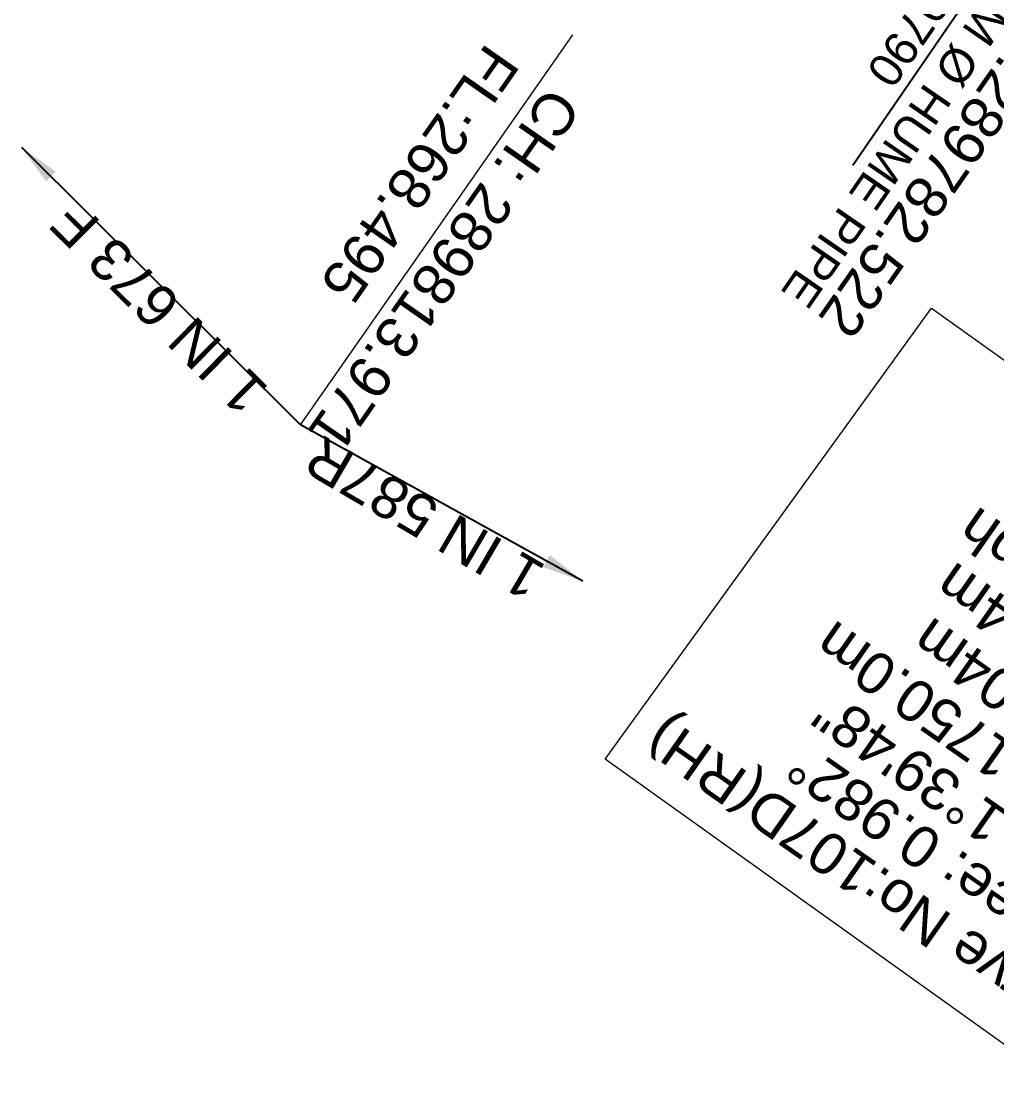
# Model space of a CAD drawing. Header units: metres. Extents: x 644418 to 1306172, y 3366650 to 6747308.
# Drawn here: x 652928.6 to 652987.1, y 3373603.4 to 3373667.5 of the extents above; entities that cross this region are included whole.
import ezdxf

# ---------------------------------------------------------------- set-up
doc = ezdxf.new("R2010")
doc.units = ezdxf.units.M
doc.header["$MEASUREMENT"] = 0
for name, color, linetype, lineweight in [('IR Proposed Curve_Details', 190, 'Continuous', 0), ('IR Proposed TPTC Chainages', 190, 'Continuous', 0), ('PROPOSED GRADES IN PLAN FOR CUT & CONNECTION', 190, 'Continuous', 0)]:
    doc.layers.add(name, color=color, linetype=linetype, lineweight=lineweight)
doc.styles.get("Standard").update_dxf_attribs({"font": 'arial.ttf'})
doc.styles.add('Style-Arial', font='arial.ttf')
doc.dimstyles.get("Standard").update_dxf_attribs({"dimtxt": 2.5, "dimasz": 2.5, "dimexe": 0.18, "dimexo": 0.0625, "dimgap": 0.09, "dimtad": 0, "dimtih": 1, "dimtoh": 1, "dimdec": 3, "dimzin": 0, "dimdsep": 46, "dimtxsty": 'Standard', "dimcen": 0.09, "dimclrd": 1, "dimclre": 1, "dimclrt": 1, "dimadec": 0, "dimazin": 0, "dimtfac": 1, "dimtdec": 3, "dimtofl": 0, "dimtmove": 0, "dimatfit": 3, "dimfxl": 1, "dimtolj": 1, "dimtzin": 0, "dimarcsym": 0})

msp = doc.modelspace()

# ---------------------------------------------------------------- linework, layer by layer
at = {"color": 6}
msp.add_line((653002.5624, 3373693.8506), (652978.504, 3373658.8291), dxfattribs=at)
at = {"layer": 'IR Proposed Curve_Details'}
msp.add_lwpolyline([(653010.2345, 3373630.9941), (652991.2983, 3373603.4237), (652963.6479, 3373623.1914), (652983.2266, 3373650.2772)], close=True, dxfattribs=at)
at = {"layer": 'PROPOSED GRADES IN PLAN FOR CUT & CONNECTION', "linetype": 'Continuous', "lineweight": 0}
msp.add_line((652962.3186, 3373633.8785), (652945.3813, 3373643.2745), dxfattribs=at)
msp.add_lwpolyline([(652945.3813, 3373643.2745), (652961.7072, 3373666.6838)], dxfattribs=at)

# ---------------------------------------------------------------- texts
at = {"color": 2, "insert": (652996.2515, 3373679.7335), "char_height": 2, "attachment_point": 1, "rotation": 235.385887}
msp.add_mtext_dynamic_manual_height_columns('{\\C6;PRO. 600MM %%C HUME PIPE AT IR KM 289790}', width=39.112174, gutter_width=1.25, heights=[0], dxfattribs=at)
at = {"layer": 'IR Proposed Curve_Details', "insert": (653009.0928, 3373630.8422), "char_height": 2.5, "attachment_point": 7, "rotation": 145, "line_spacing_factor": 0.84, "style": 'Style-Arial'}
msp.add_mtext('Curve No:107D(RH) \\PDegree: 0.982%%D\\PDelta:  1%%D39\'48"\\PRadius: 1750.0m\\PTTL: 25.404m\\PCCL: 50.804m\\PVmax: 30kmph\\PCa:0mm\\PCd: 7mm', dxfattribs=at)
at = {"layer": 'IR Proposed TPTC Chainages', "insert": (652998.6858, 3373679.5353), "char_height": 2.5, "attachment_point": 4, "rotation": 235.107575, "line_spacing_factor": 0.6, "style": 'Style-Arial'}
msp.add_mtext('TP1 AT CH:289782.522', dxfattribs=at)
at = {"layer": 'PROPOSED GRADES IN PLAN FOR CUT & CONNECTION', "linetype": 'Continuous', "lineweight": 0, "char_height": 2.5, "style": 'Style-Arial'}
for s, insert, attachment_point, rotation, line_spacing_factor in [('CH: {\\fArial|b0|i0|c0|p34;289813.971\\P}FL:268.495', (652959.4194, 3373664.2841), 4, 235.129944, 1.08), ('1 IN 673 F', (652943.581, 3373645.4509, -948.4462), 7, 135.257646, 0.84)]:
    msp.add_mtext(s, dxfattribs=dict(at, insert=insert, attachment_point=attachment_point, rotation=rotation, line_spacing_factor=line_spacing_factor))
at = {"layer": 'PROPOSED GRADES IN PLAN FOR CUT & CONNECTION', "linetype": 'Continuous', "lineweight": 0, "insert": (652960.2326, 3373634.7987), "char_height": 2.5, "width": 26.22658, "attachment_point": 7, "rotation": 149.641438, "line_spacing_factor": 0.84, "style": 'Style-Arial'}
msp.add_mtext('1 IN 587R', dxfattribs=at)

# ---------------------------------------------------------------- leaders
at = {"color": 2}
msp.add_leader([(652928.6262, 3373659.9374), (652945.3813, 3373643.2745)], dimstyle='Standard', override={"dimgap": 0.09, "dimtad": 0, "dimclrd": 190, "dimfxl": 4}, dxfattribs=at)
at = {"layer": 'PROPOSED GRADES IN PLAN FOR CUT & CONNECTION', "linetype": 'Continuous', "lineweight": 0}
msp.add_leader([(652962.3186, 3373633.8785), (652945.3813, 3373643.2745)], dimstyle='Standard', override={"dimgap": 0.09, "dimtad": 0, "dimclrd": 190, "dimfxl": 4}, dxfattribs=at)

doc.saveas('drawing.dxf')
